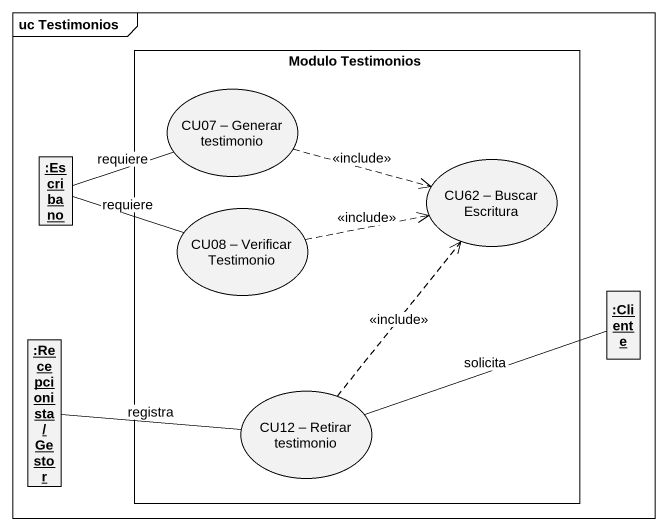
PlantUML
@startuml
mainframe uc Testimonios
allowmixing
hide circle
hide empty members
rectangle "Modulo Testimonios" as Modulo_Testimonios {
  usecase "CU07 – Generar testimonio" as CU07_Generar_testimonio
  usecase "CU62 – Buscar Escritura" as CU62_Buscar_Escritura
  usecase "CU08 – Verificar Testimonio" as CU08_Verificar_Testimonio
  usecase "CU12 – Retirar testimonio" as CU12_Retirar_testimonio
}
object ":Escribano" as Escribano
object ":Cliente" as Cliente
object ":Recepcionista / Gestor" as Recepcionista_Gestor
CU07_Generar_testimonio .right.> CU62_Buscar_Escritura : <<include>>
Escribano -right- CU07_Generar_testimonio : requiere
Escribano -right- CU08_Verificar_Testimonio : requiere
CU08_Verificar_Testimonio .right.> CU62_Buscar_Escritura : <<include>>
Cliente -left- CU12_Retirar_testimonio : solicita
Recepcionista_Gestor -right- CU12_Retirar_testimonio : registra
CU12_Retirar_testimonio .up.> CU62_Buscar_Escritura : <<include>>
@enduml
